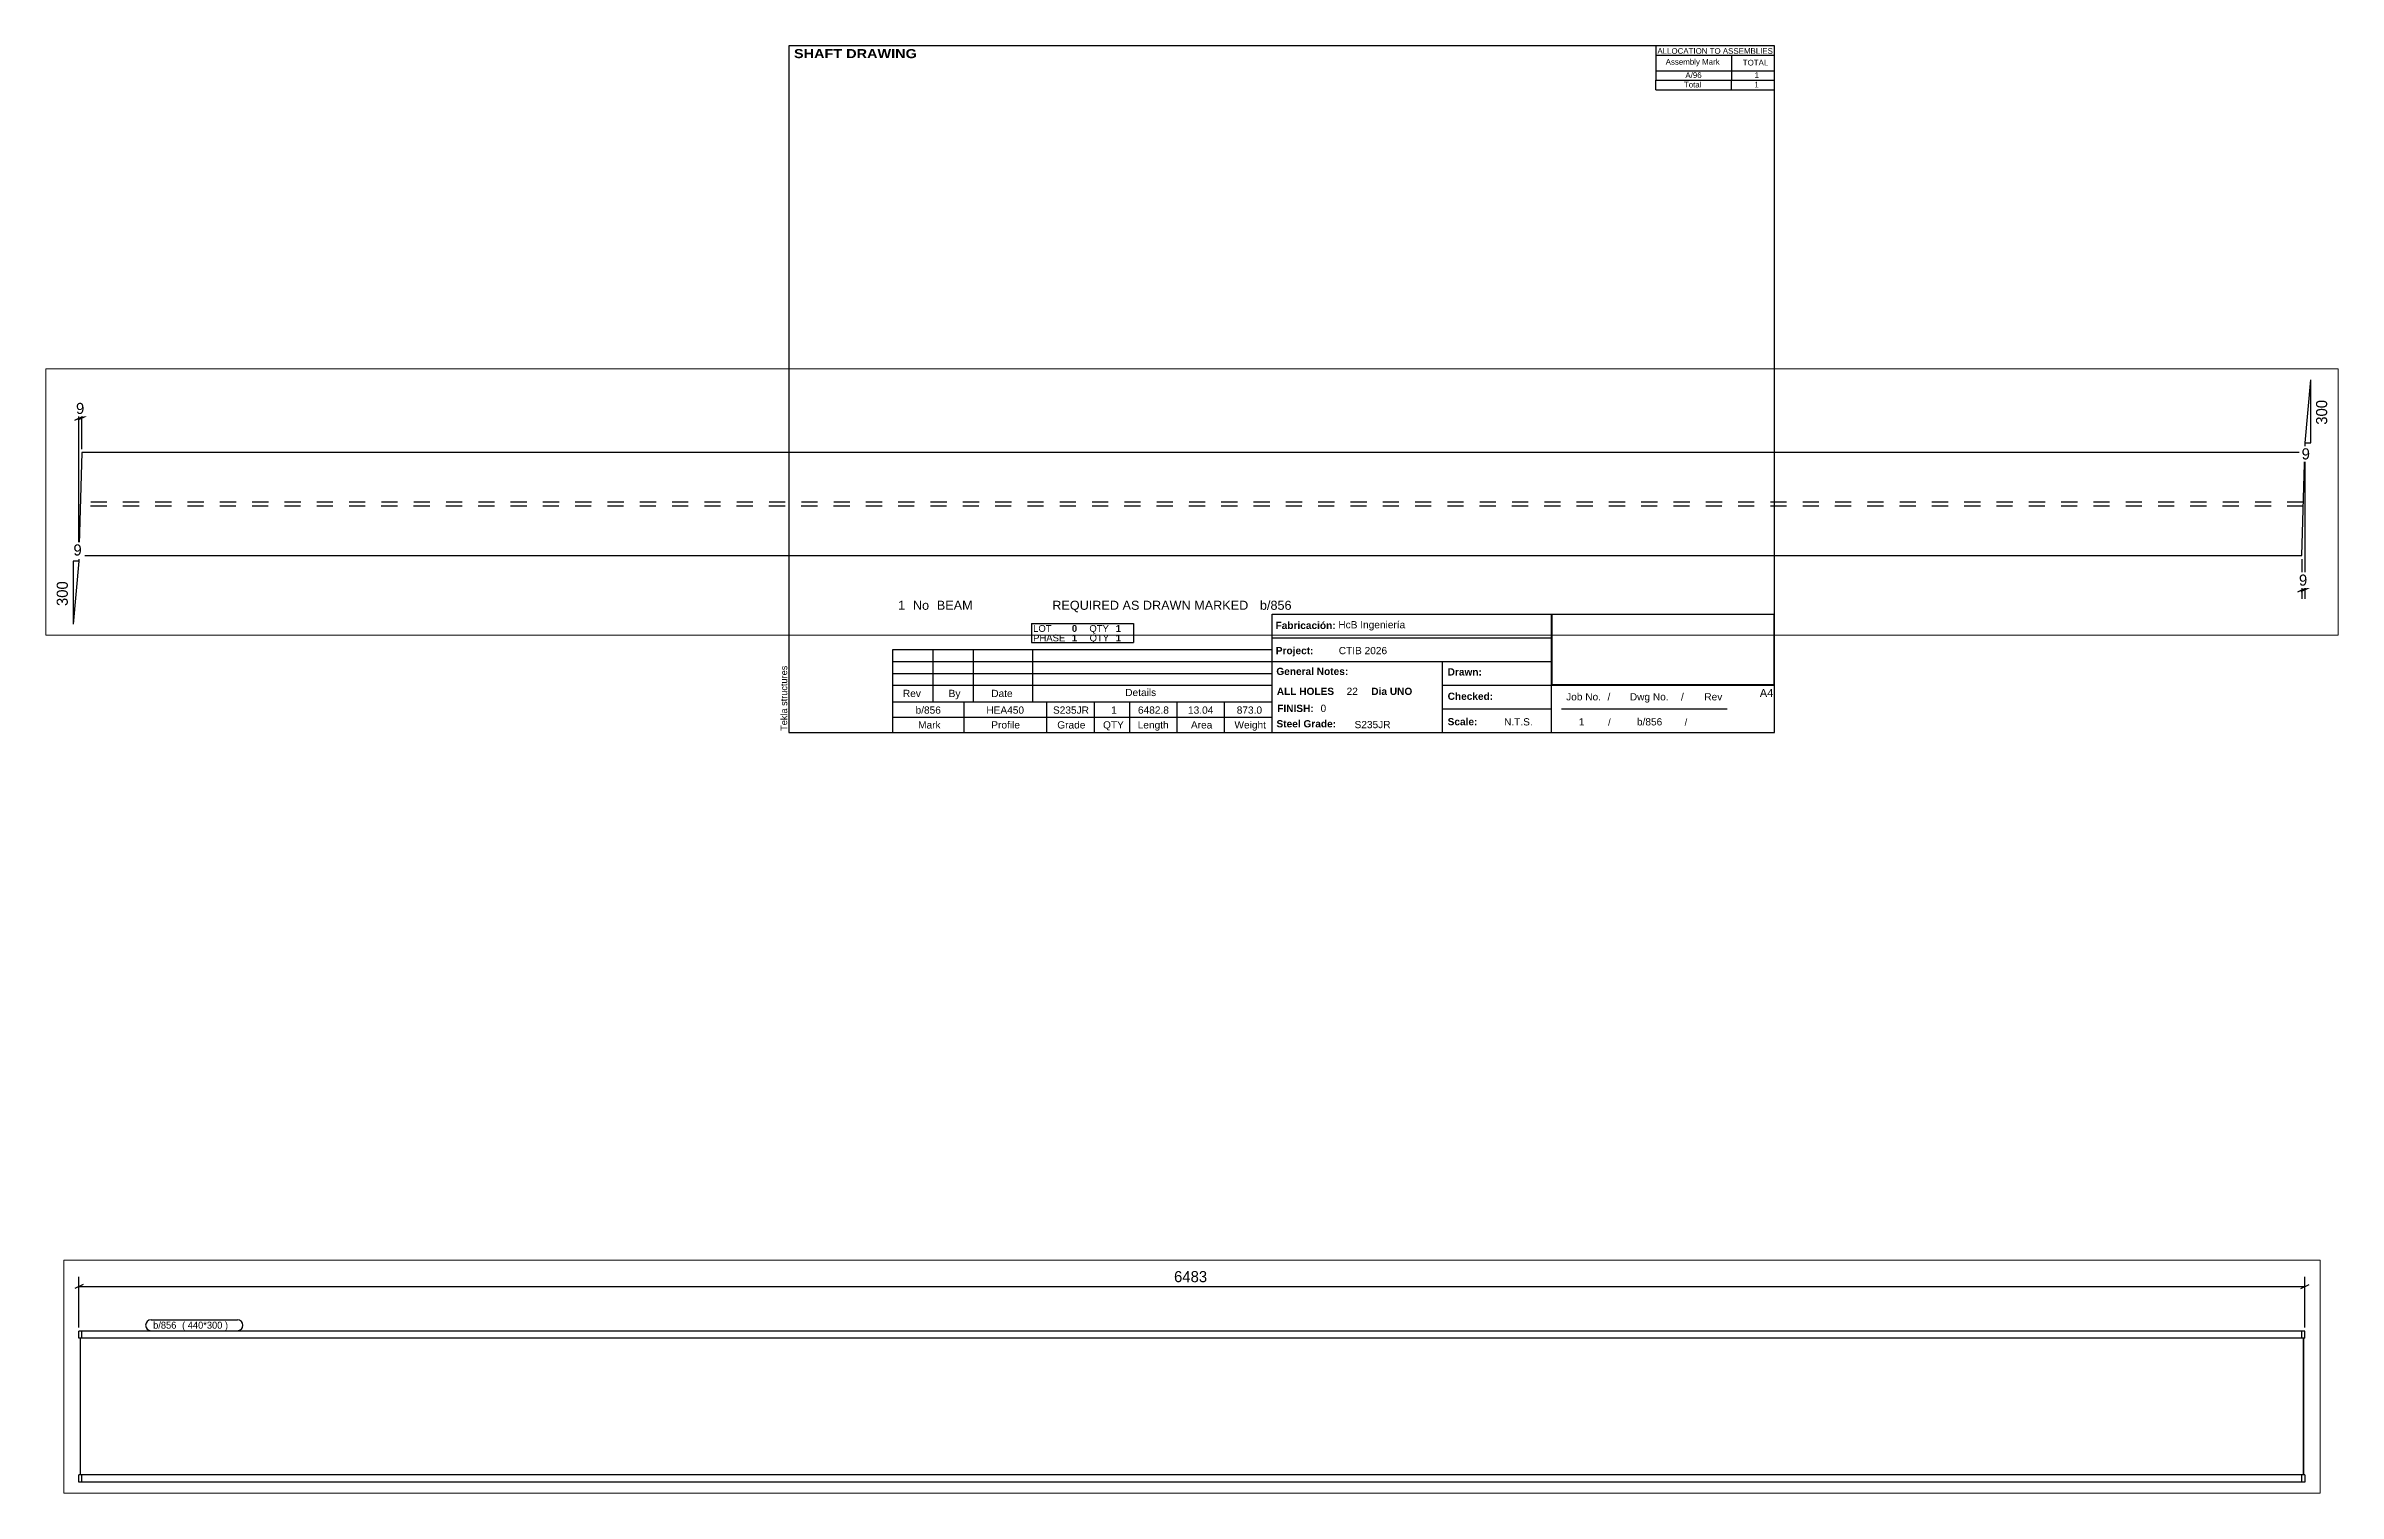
# Paper-space layout 'Layout1' of a CAD drawing. Header units: millimetres. Extents: x -211 to 456, y -217 to 205.
# The model-space entities are those that its viewports show. They can reach past a viewport. Long polylines and large blocks are cut down to what shows.
import ezdxf

# ---------------------------------------------------------------- set-up
doc = ezdxf.new("R2010")
doc.units = ezdxf.units.MM
doc.linetypes.add('DXK_LINE_DOT4', pattern=[0.9408, 0.4704, -0.4704])
doc.layers.add('Viewport layer', color=7, linetype='Continuous', plot=False)
doc.styles.add('Arial', font='ARIAL.TTF', dxfattribs={"height": 0.2})
doc.styles.add('Arial Black', font='ARIBLK.TTF', dxfattribs={"height": 0.2})
doc.styles.add('Arial Bold', font='ARIALBD.TTF', dxfattribs={"height": 0.2})
doc.styles.add('Comic Sans MS', font='COMIC.TTF', dxfattribs={"height": 0.2})

msp = doc.modelspace()

# ---------------------------------------------------------------- linework, layer by layer
at = {"color": 8, "linetype": 'Continuous'}
for p, q in [((6580.1, 560), (6596.1, 744.2)), ((6596.1, 560), (6596.1, 744.2)), ((84.5, 626), (108.5, 638)), ((117.1, 638), (93.1, 626)), ((96.5, 242), (96.5, 660.4)), ((96.5, 632), (105.1, 632)), ((105.1, 542), (105.1, 660.4)), ((11732.1, 608), (11708.1, 596)), ((11720.1, 482), (11720.1, 630.4)), ((11720.1, 602), (18202.9, 602)), ((18190.9, 596), (18214.9, 608)), ((18202.9, 482), (18202.9, 630.4)), ((6579.6, 542), (6580.1, 560)), ((6580.1, 560), (6596.1, 560)), ((6579.3, 522), (6579.3, 106.4)), ((80, 216.2), (80, 32)), ((96, 216.2), (80, 32)), ((96, 216.2), (80, 216.2)), ((96.2, 222), (96, 216.2)), ((6570.6, 222), (6570.6, 106.4)), ((6558.6, 126), (6582.6, 138)), ((6591.3, 138), (6567.3, 126)), ((6570.6, 132), (6579.3, 132))]:
    msp.add_line(p, q, dxfattribs=at)
at = {"color": 7, "linetype": 'Continuous'}
for p, q in [((105.1, 532), (96.5, 232)), ((6579.3, 532), (105.1, 532)), ((6570.6, 232), (6579.3, 532)), ((11720.1, 451), (11720.1, 472)), ((18194.2, 472), (11720.1, 472)), ((18202.9, 472), (18194.2, 472)), ((18194.2, 451), (18194.2, 472)), ((18202.9, 451), (18202.9, 472)), ((18198.4, 451), (11720.1, 451)), ((11724.3, 53), (11724.3, 451)), ((18198.4, 53), (18198.4, 451)), ((18202.9, 451), (18198.7, 451)), ((18198.7, 451), (18198.7, 53)), ((96.5, 232), (6570.6, 232)), ((11720.1, 32), (11720.1, 53)), ((18198.4, 53), (11720.1, 53)), ((18202.9, 32), (11720.1, 32)), ((18194.2, 32), (18194.2, 53)), ((18202.9, 53), (18198.7, 53)), ((18202.9, 53), (18202.9, 32))]:
    msp.add_line(p, q, dxfattribs=at)
at = {"color": 7, "linetype": 'DXK_LINE_DOT4'}
for p, q in [((11728.8, 451), (11728.8, 472)), ((11724.6, 53), (11724.6, 451)), ((18198.7, 451), (18198.4, 451)), ((6574.8, 376.2), (100.6, 376.2)), ((6575.1, 387.7), (101, 387.7)), ((11728.8, 32), (11728.8, 53)), ((18198.7, 53), (18198.4, 53)), ((18198.7, 53), (18198.4, 53))]:
    msp.add_line(p, q, dxfattribs=at)

# ---------------------------------------------------------------- next in the draw order: wipeouts: each hides what was drawn before it
at = {"color": 0}
for points in [[(120.2, 638), (120.2, 682.8), (81.4, 682.8), (81.4, 638)], [(6650.5, 697.6), (6605.7, 697.6), (6605.7, 606.6), (6650.5, 606.6)], [(15020, 608), (15020, 652.8), (14903, 652.8), (14903, 608)], [(6602.2, 505.6), (6602.2, 550.4), (6563.3, 550.4), (6563.3, 505.6)], [(12014.4, 479), (12014.4, 499), (11936.1, 499), (11936.1, 479)], [(112.8, 225.8), (112.8, 270.6), (73.9, 270.6), (73.9, 225.8)], [(70.4, 169.6), (25.6, 169.6), (25.6, 78.6), (70.4, 78.6)], [(6594.4, 138), (6594.4, 182.8), (6555.5, 182.8), (6555.5, 138)]]:
    msp.add_wipeout(points, dxfattribs=at)

# ---------------------------------------------------------------- next in the draw order: texts
at = {"color": 3, "style": 'Comic Sans MS'}
for s, height, p in [('9', 32.4, (87.8, 644.4)), ('6483', 32.38, (14909.4, 614.4)), ('9', 32.4, (6569.7, 512)), ('9', 32.4, (80.3, 232.2)), ('9', 32.4, (6561.9, 144.4))]:
    msp.add_text(s, height=height, dxfattribs=at).set_placement(p)
for p in [(6644.1, 613), (64, 85)]:
    msp.add_text('300', height=32.38, rotation=90.00021, dxfattribs=at).set_placement(p)

# ---------------------------------------------------------------- next in the draw order: wipeouts: each hides what was drawn before it
at = {"color": 0}
msp.add_wipeout([(12014.4, 479), (12014.4, 499), (11936.1, 499), (11936.1, 479)], dxfattribs=at)

# ---------------------------------------------------------------- next in the draw order: linework, layer by layer
at = {"color": 7, "linetype": 'Continuous'}
msp.add_arc((11930.1, 489), 16, 90, 270, dxfattribs=at)

# ---------------------------------------------------------------- next in the draw order: wipeouts: each hides what was drawn before it
at = {"color": 0}
msp.add_wipeout([(12175.8, 479), (12175.8, 499), (12020.4, 499), (12020.4, 479)], dxfattribs=at)

# ---------------------------------------------------------------- next in the draw order: wipeouts: each hides what was drawn before it
msp.add_wipeout([(12175.8, 479), (12175.8, 499), (12020.4, 499), (12020.4, 479)], dxfattribs=at)

# ---------------------------------------------------------------- next in the draw order: linework, layer by layer
at = {"color": 7, "linetype": 'Continuous'}
for p, q in [((11930.1, 505), (12181.8, 505)), ((11930.1, 473), (12181.8, 473))]:
    msp.add_line(p, q, dxfattribs=at)
msp.add_arc((12181.8, 489), 16, 270, 90, dxfattribs=at)

# ---------------------------------------------------------------- next in the draw order: texts
at = {"color": 3, "style": 'Comic Sans MS'}
for s, height, p in [('b/856', 20.23, (11936.1, 479)), ('(\xa0440*300\xa0) ', 20.234, (12020.4, 479))]:
    msp.add_text(s, height=height, dxfattribs=at).set_placement(p)

psp = doc.layouts.get("Layout1")

# ---------------------------------------------------------------- linework, layer by layer
at = {"color": 5, "linetype": 'Continuous'}
for p, q in [((292, 205), (5, 205)), ((5, 205), (5, 5)), ((292, 5), (292, 205)), ((5, 5), (292, 5))]:
    psp.add_line(p, q, dxfattribs=at)
at = {"color": 7, "linetype": 'Continuous'}
for p, q in [((257.51, 205), (257.51, 197.75)), ((257.57, 202.24), (292, 202.24)), ((279.49, 202.24), (279.49, 197.75)), ((257.51, 197.75), (257.51, 195)), ((257.51, 192.23), (257.51, 194.99)), ((257.54, 194.99), (292, 194.99)), ((257.57, 197.75), (292, 197.75)), ((279.49, 197.75), (279.49, 195)), ((279.49, 192.23), (279.49, 194.99)), ((257.51, 192.23), (292, 192.23)), ((75.68, 36.74), (105.35, 36.74)), ((75.68, 36.74), (75.68, 33.98)), ((75.68, 33.98), (75.68, 31.22)), ((105.35, 36.74), (105.35, 33.98)), ((105.35, 33.98), (105.35, 31.22)), ((145.72, 5), (145.72, 39.5)), ((145.75, 39.5), (292, 39.5)), ((227.14, 5), (227.14, 39.5)), ((35.31, 13.97), (35.31, 29.15)), ((35.31, 29.15), (145.71, 29.15)), ((47.04, 13.97), (47.04, 29.15)), ((58.77, 13.97), (58.77, 29.15)), ((75.68, 31.22), (105.35, 31.22)), ((76.02, 13.97), (76.02, 29.15)), ((145.71, 13.97), (145.71, 29.15)), ((145.72, 32.6), (227.14, 32.6)), ((35.31, 25.7), (145.71, 25.7)), ((35.31, 22.25), (145.71, 22.25)), ((145.72, 25.7), (227.14, 25.7)), ((195.4, 5), (195.4, 25.7)), ((35.31, 18.8), (145.71, 18.8)), ((35.31, 13.96), (145.71, 13.97)), ((35.31, 9.49), (35.31, 13.96)), ((56.01, 9.49), (56.01, 13.97)), ((80.16, 9.49), (80.16, 13.97)), ((93.96, 9.49), (93.96, 13.97)), ((104.31, 9.49), (104.31, 13.97)), ((118.11, 9.49), (118.11, 13.97)), ((131.91, 9.49), (131.91, 13.97)), ((195.4, 18.8), (292, 18.8)), ((35.31, 9.48), (145.72, 9.49)), ((35.31, 5), (35.31, 9.48)), ((56.01, 5), (56.01, 9.48)), ((80.16, 5), (80.16, 9.48)), ((93.96, 5), (93.96, 9.48)), ((104.31, 5), (104.31, 9.48)), ((118.11, 5), (118.11, 9.48)), ((131.91, 5), (131.91, 9.48)), ((195.4, 11.9), (227.14, 11.9)), ((229.99, 11.92), (278.29, 11.92))]:
    psp.add_line(p, q, dxfattribs=at)
at = {"color": 2, "linetype": 'Continuous'}
for p, q in [((227.28, 39.46), (291.86, 39.46)), ((227.29, 19.02), (227.29, 39.46)), ((291.96, 19.03), (291.96, 39.47)), ((227.28, 19.03), (291.86, 19.03))]:
    psp.add_line(p, q, dxfattribs=at)

# ---------------------------------------------------------------- texts
at = {"color": 7}
for s, height, style, p in [(' SHAFT DRAWING', 2.6342, 'Arial Black', (5.3, 201.42)), ('ALLOCATION TO ASSEMBLIES', 1.6475, 'Arial', (257.95, 202.68)), ('Assembly Mark', 1.6475, 'Arial', (260.35, 199.52)), ('TOTAL', 1.648, 'Arial', (282.81, 199.28)), ('1', 2.64, 'Arial', (36.8, 40.76)), ('No', 2.636, 'Arial', (41.13, 40.76)), ('BEAM', 2.636, 'Arial', (48.08, 40.76)), ('REQUIRED AS DRAWN MARKED', 2.636, 'Arial', (81.71, 40.76)), ('b/856', 2.636, 'Arial', (142.18, 40.76)), ('b/856', 2.109, 'Arial', (41.89, 10.5)), ('HEA450', 2.109, 'Arial', (62.51, 10.5)), ('S235JR', 2.109, 'Arial', (81.91, 10.5)), ('1', 2.11, 'Arial', (98.86, 10.5)), ('6482.8', 2.109, 'Arial', (106.66, 10.5)), ('13.04', 2.109, 'Arial', (121.24, 10.5)), ('873.0', 2.109, 'Arial', (135.43, 10.5)), ('FINISH:', 2.107, 'Arial Bold', (147.22, 11)), ('0', 2.11, 'Arial', (159.84, 11))]:
    psp.add_text(s, height=height, dxfattribs=dict(at, style=style)).set_placement(p)
at = {"color": 7, "linetype": 'Continuous'}
for s, height, style, p in [('Total', 1.648, 'Arial', (265.67, 192.88)), ('A/96', 1.648, 'Arial', (266.09, 195.63)), ('1', 1.65, 'Arial', (286.21, 192.88)), ('1', 1.65, 'Arial', (286.23, 195.63)), ('LOT', 1.977, 'Arial', (76.13, 34.33)), ('PHASE', 1.977, 'Arial', (76.13, 31.57)), ('0', 1.98, 'Arial Bold', (87.41, 34.33)), ('1', 1.98, 'Arial Bold', (87.41, 31.57)), ('QTY', 1.977, 'Arial', (92.51, 34.33)), ('QTY', 1.977, 'Arial', (92.58, 31.57)), ('1', 1.98, 'Arial Bold', (100.18, 34.33)), ('1', 1.98, 'Arial Bold', (100.18, 31.57)), ('Fabricación:', 2.1074, 'Arial Bold', (146.73, 35.16)), ('HcB Ingeniería', 2.1088, 'Arial', (165.02, 35.36)), ('Project:', 2.107, 'Arial Bold', (146.81, 27.83)), ('CTIB 2026', 2.109, 'Arial', (165.14, 27.83)), ('General Notes:', 2.1074, 'Arial Bold', (146.96, 21.78)), ('Drawn:', 2.107, 'Arial Bold', (196.85, 21.62)), ('Rev', 2.109, 'Arial', (38.21, 15.35)), ('By', 2.109, 'Arial', (51.53, 15.35)), ('Date', 2.109, 'Arial', (63.94, 15.35)), ('Details', 2.109, 'Arial', (102.96, 15.63)), ('ALL HOLES', 2.107, 'Arial Bold', (147.1, 15.96)), ('22', 2.109, 'Arial', (167.43, 15.96)), ('Dia UNO', 2.107, 'Arial Bold', (174.62, 15.96)), ('Checked:', 2.107, 'Arial Bold', (196.85, 14.53)), ('Job No.', 2.109, 'Arial', (231.37, 14.37)), ('/', 2.11, 'Arial', (243.42, 14.37)), ('Dwg No.', 2.109, 'Arial', (249.91, 14.37)), ('/', 2.11, 'Arial', (264.81, 14.37)), ('Rev', 2.109, 'Arial', (271.61, 14.37)), ('A4', 2.307, 'Arial', (287.76, 15.38)), ('Mark', 2.109, 'Arial', (42.64, 6.19)), ('Profile', 2.109, 'Arial', (63.95, 6.19)), ('Grade', 2.109, 'Arial', (83.16, 6.19)), ('QTY', 2.109, 'Arial', (96.49, 6.19)), ('Length', 2.109, 'Arial', (106.58, 6.19)), ('Area', 2.109, 'Arial', (122.09, 6.19)), ('Weight', 2.109, 'Arial', (134.77, 6.19)), ('Steel Grade:', 2.1074, 'Arial Bold', (147.01, 6.52)), ('S235JR', 2.109, 'Arial', (169.74, 6.28)), ('Scale:', 2.107, 'Arial Bold', (196.85, 7.13)), ('N.T.S.', 2.109, 'Arial', (213.29, 7.08)), ('1', 2.11, 'Arial', (235.04, 7.08)), ('/', 1.98, 'Arial', (243.58, 7.08)), ('b/856', 2.109, 'Arial', (251.98, 7.08)), ('/', 1.98, 'Arial', (265.88, 7.08))]:
    psp.add_text(s, height=height, dxfattribs=dict(at, style=style)).set_placement(p)
at = {"color": 174, "linetype": 'Continuous', "style": 'Arial'}
psp.add_text('Tekla structures', height=1.9102, rotation=90, dxfattribs=at).set_placement((4.5, 5.5))

# ---------------------------------------------------------------- viewports
at = {"layer": 'Viewport layer', "view_target_point": (3338.04, 388.12)}
psp.add_viewport(center=(122.4, 72.16), size=(667.61, 77.6243), view_center_point=(0, 0), view_height=776.2431, dxfattribs=at)
at = {"layer": 'Viewport layer', "view_target_point": (14961.48, 339.2)}
psp.add_viewport(center=(122.38, -182.58), size=(657.08, 67.84), view_center_point=(0, 0), view_height=678.4, status=3, dxfattribs=at)

doc.saveas('drawing.dxf')
